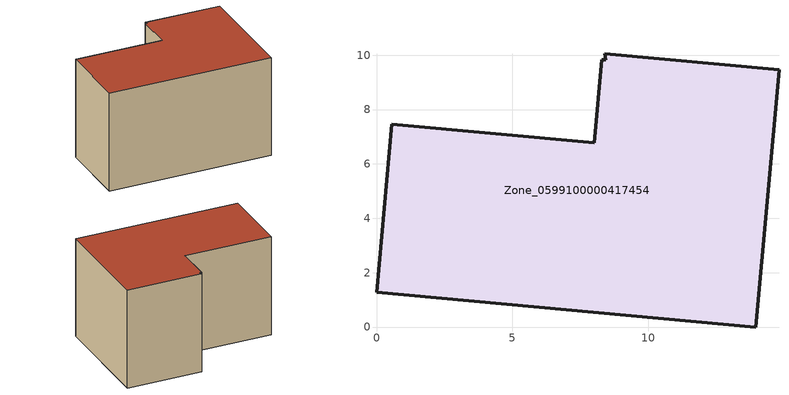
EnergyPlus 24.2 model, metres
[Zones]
Zone_0599100000417454
 floor ground (C_G): 13.95,0 0,1.28 0.57,7.46 8.01,6.79 8.28,9.84 8.44,9.83 8.4,10.04 14.81,9.46 z0
 wall outside (C_F): 0,1.28 13.95,0 14.81,9.46 8.4,10.04 8.44,9.83 8.28,9.84 8.01,6.79 0.57,7.46 0,1.28 z0:8.68
 roof outside (C_R): 14.81,9.46 8.4,10.04 8.44,9.83 8.28,9.84 8.01,6.79 0.57,7.46 0,1.28 13.95,0 z8.68
[BUILDING]
Pand.0599100000417454: North Axis=0; Terrain=City; Loads Convergence Tolerance Value=0.04; Temperature Convergence Tolerance Value=0.4; Solar Distribution=FullExterior; Maximum Number of Warmup Days=25; Minimum Number of Warmup Days=1
[Site:Location]
Rotterdam.The.Hague.AP_ZH_NLD Design_Conditions: Latitude=51.96; Longitude=4.45; Time Zone=1; Elevation=-4.5
[SITE:GROUNDTEMPERATURE:BUILDINGSURFACE]
18, 18, 18, 18, 18, 18, 18, 18, 18, 18, 18, 18
[MATERIAL] Thermal Absorptance=0.9; Solar Absorptance=0.7; Visible Absorptance=0.7
Name | Roughness | Thickness | Conductivity | Density | Specific Heat
G.TC.2006-2014 | MediumSmooth | 0.15 | 0.06 | 540 | 1210
F.TC.2006-2014 | Rough | 0.3 | 0.12 | 1920 | 840
R.TC.2006-2014 | MediumRough | 0.2 | 0.08 | 1500 | 1000
[CONSTRUCTION]
C_G: G.TC.2006-2014
C_F: F.TC.2006-2014
C_R: R.TC.2006-2014
[ZONE]
Zone_0599100000417454: Type=1; Multiplier=1; Ceiling Height=Autocalculate; Volume=Autocalculate; Floor Area=autocalculate; Part of Total Floor Area=Yes
[ZONEINFILTRATION:DESIGNFLOWRATE]
Infil_Zone_0599100000417454: Zone or ZoneList or Space or SpaceList=Zone_0599100000417454; Schedule=AlwaysOn; Design Flow Rate Calculation Method=Flow/Area; Flow Rate per Floor Area=0.0015; Constant Term Coefficient=1; Temperature Term Coefficient=0; Velocity Term Coefficient=0; Velocity Squared Term Coefficient=0
[HVACTEMPLATE:ZONE:IDEALLOADSAIRSYSTEM]
Zone_0599100000417454: Maximum Heating Supply Air Temperature=50; Minimum Cooling Supply Air Temperature=13; Maximum Heating Supply Air Humidity Ratio=0.0156; Minimum Cooling Supply Air Humidity Ratio=0.0077; Heating Limit=NoLimit; Cooling Limit=NoLimit; Dehumidification Control Type=ConstantSensibleHeatRatio; Cooling Sensible Heat Ratio=0.7; Dehumidification Setpoint=60; Humidification Control Type=None; Humidification Setpoint=30; Outdoor Air Method=None; Outdoor Air Flow Rate per Person=0.00944; Outdoor Air Flow Rate per Zone Floor Area=0; Outdoor Air Flow Rate per Zone=0; Demand Controlled Ventilation Type=None; Outdoor Air Economizer Type=NoEconomizer; Heat Recovery Type=None; Sensible Heat Recovery Effectiveness=0.7; Latent Heat Recovery Effectiveness=0.65
[ZONECONTROL:THERMOSTAT]
ThermostatControl_Zone_0599100000417454: Zone or ZoneList=Zone_0599100000417454; Control Type Schedule=DualSetpointControlType; Control 1=Thermostat_Zone_0599100000417454; Temperature Difference Between Cutout And Setpoint=0
[THERMOSTATSETPOINT:DUALSETPOINT]
Thermostat_Zone_0599100000417454: Heating Setpoint Temperature Schedule=HeatingSetpoint_Zone_0599100000417454; Cooling Setpoint Temperature Schedule=CoolingSetpoint_Zone_0599100000417454
[SCHEDULE:COMPACT]
HeatingSetpoint_Zone_0599100000417454: Through: 12/31, For: AllDays, Until: 24:00, 21
CoolingSetpoint_Zone_0599100000417454: Through: 12/31, For: AllDays, Until: 24:00, 24
DualSetpointControlType: Through: 12/31, For: AllDays, Until: 24:00, 4
AlwaysOn: Through: 12/31, For: AllDays, Until: 24:00, 1
